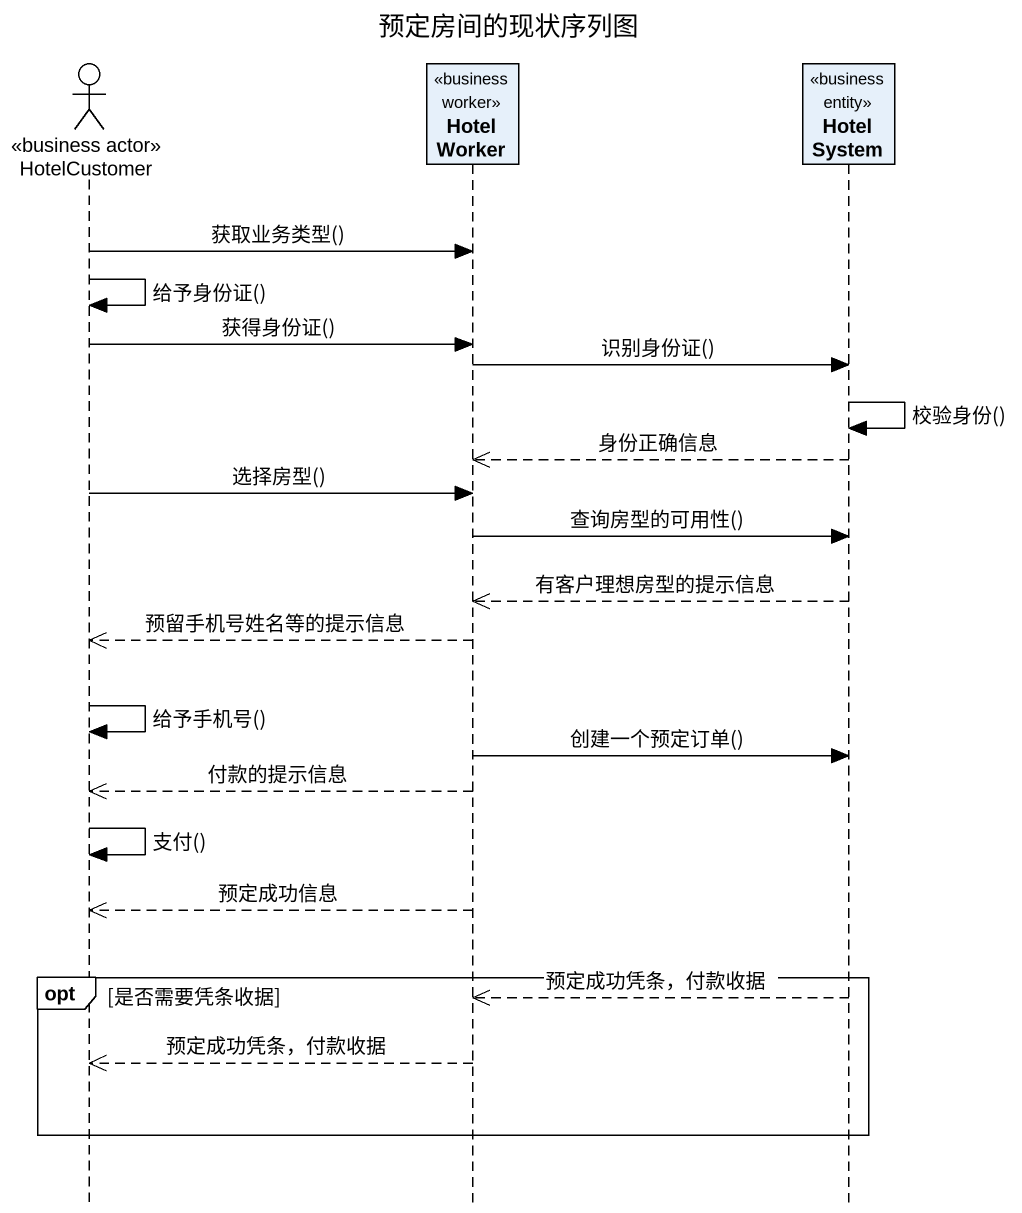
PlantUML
@startuml
title 预定房间的现状序列图
hide footbox
actor HotelCustomer <<business actor>>
participant HotelWorker <<business worker>>
participant HotelSystem <<business entity>>

HotelCustomer -> HotelWorker : 获取业务类型()
HotelCustomer -> HotelCustomer : 给予身份证()
HotelCustomer -> HotelWorker : 获得身份证()
HotelWorker -> HotelSystem : 识别身份证()
HotelSystem -> HotelSystem : 校验身份()
HotelSystem -->> HotelWorker : 身份正确信息
HotelCustomer -> HotelWorker : 选择房型()
HotelWorker -> HotelSystem : 查询房型的可用性()
HotelSystem -->> HotelWorker : 有客户理想房型的提示信息
HotelWorker -->> HotelCustomer : 预留手机号姓名等的提示信息
HotelCustomer -> HotelCustomer : 给予手机号()
HotelWorker -> HotelSystem : 创建一个预定订单()
HotelWorker -->> HotelCustomer : 付款的提示信息
HotelCustomer -> HotelCustomer : 支付()
HotelWorker -->> HotelCustomer : 预定成功信息
opt 是否需要凭条收据
  HotelSystem -->> HotelWorker : 预定成功凭条，付款收据
  HotelWorker -->> HotelCustomer : 预定成功凭条，付款收据
end
@enduml
